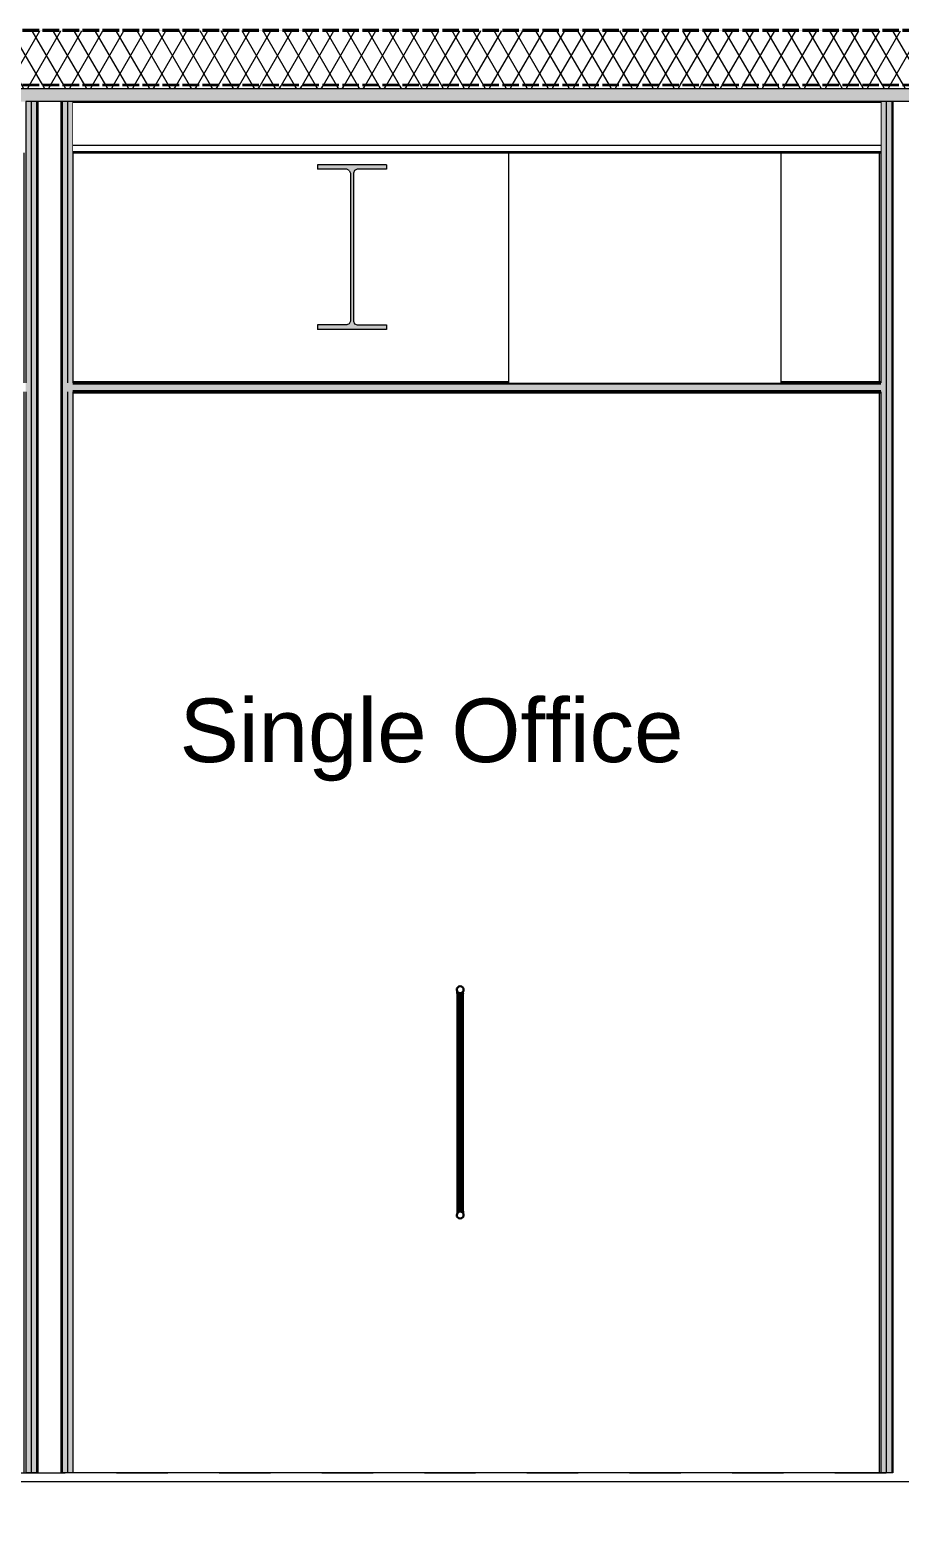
# Model space of a CAD drawing. Header units: millimetres. Extents: x -48147 to 1417267, y -496296 to 18123.
# Drawn here: x 1398911 to 1401304, y -479285 to -475152 of the extents above; entities that cross this region are included whole.
import ezdxf

# ---------------------------------------------------------------- set-up
doc = ezdxf.new("R2010")
doc.units = ezdxf.units.MM
doc.header["$MEASUREMENT"] = 0
for name, pattern in [('Dashed', [2822.222233, 1411.111116, -1411.111116]), ('Hidden Line', [55, 45, -10]), ('Wipeout_Contour', [1000, 0, -1000])]:
    doc.linetypes.add(name, pattern=pattern)
for name, color, linetype, lineweight, true_color in [('0_Pen_No__105', 7, 'Continuous', 15, 0xa6a6a6), ('New_A-20-M_Ceiling_Pen_No__107', 7, 'Continuous', 15, 0xa6a6a6), ('New_A-20-M_Ceiling_Pen_No__29', 7, 'Continuous', 50, 0x2a2a2a), ('New_A-20-M_Roof_Pen_No__149', 7, 'Continuous', 0, 0x2a2a2a), ('New_A-20-M_Roof_Pen_No__162', 7, 'Continuous', 0, 0xe47200), ('New_A-20-M_Roof_Pen_No__81', 7, 'Continuous', 20, 0x6a6a6a), ('New_A-25-M_Wall_Int_Pen_No__107', 7, 'Continuous', 15, 0xa6a6a6), ('New_ArchiCAD Doors_Pen_No__43', 7, 'Continuous', 30, 0x444444)]:
    doc.layers.add(name, color=color, linetype=linetype, lineweight=lineweight, true_color=true_color)
for name, color, linetype in [('A-25-M_Wall_Int', 7, 'Continuous'), ('New_A-20-M_Ceiling', 7, 'Continuous'), ('New_A-20-M_Floor_Slab', 7, 'Continuous'), ('New_A-20-M_Roof', 7, 'Continuous'), ('New_A-25-M_Wall_Int', 7, 'Continuous'), ('New_ArchiCAD Doors', 7, 'Continuous'), ('S-280-M_STRUCT_FRAME.IFC Import', 7, 'Continuous')]:
    doc.layers.add(name, color=color, linetype=linetype)
for name, color, linetype, lineweight in [('A-25-M_Wall_Int_Pen_No__87', 8, 'Continuous', 20), ('A-95-P_Text_1_50_GA_Pen_No__1', 7, 'Continuous', 13), ('New_A-20-M_Floor_Slab_Pen_No__4', 7, 'Continuous', 20), ('New_A-20-M_Roof_Pen_No__195', 7, 'Continuous', 35), ('New_A-20-M_Roof_Pen_No__4', 7, 'Continuous', 20), ('New_A-20-M_Roof_Pen_No__85', 8, 'Continuous', 20), ('New_A-25-M_Wall_Int_Pen_No__1', 7, 'Continuous', 13), ('New_A-25-M_Wall_Int_Pen_No__87', 8, 'Continuous', 20), ('New_ArchiCAD Doors_Pen_No__93', 8, 'Continuous', 13), ('S-280-M_STRUCT_FRAME.IFC Import_Pen_No__1', 7, 'Continuous', 13), ('S-280-M_STRUCT_FRAME.IFC Import_Pen_No__160', 5, 'Continuous', 200), ('S-280-M_STRUCT_FRAME.IFC Import_Pen_No__90', 8, 'Continuous', 20)]:
    doc.layers.add(name, color=color, linetype=linetype, lineweight=lineweight)
doc.styles.add('GENERATED_STYLE_2', font='')
doc.styles.get('GENERATED_STYLE_2').set_extended_font_data('Swis721 BT')
pattern_1 = [(60, (1376122.47, -491272.82), (-43.30127, 25), []), (120, (1376122.47, -491272.82), (43.30127, 25), [])]

# ---------------------------------------------------------------- blocks, each defined once
blk = doc.blocks.new('Section Elem_46_2', base_point=(1376122.5, -491272.8))
at = {"color": 254, "linetype": 'Wipeout_Contour', "lineweight": 0, "ltscale": 5918794.102685403}
blk.add_wipeout([(1400977.3, -475490), (1400977.3, -476122.8), (1401247.4, -476122.8), (1401247.4, -475490)], dxfattribs=at).dxf.layer = 'New_A-25-M_Wall_Int'
blk = doc.blocks.new('Section Elem_47_2', base_point=(1376122.5, -491272.8))
at = {"layer": 'New_A-25-M_Wall_Int_Pen_No__107', "linetype": 'Continuous', "lineweight": 0, "true_color": 0x535353}
blk.add_hatch(color=251, dxfattribs=at).paths.add_polyline_path([(1401348.2, -479122.8), (1401351.2, -479122.8), (1401351.2, -475349.3), (1401348.2, -475349.3)])
at = {"layer": 'New_A-25-M_Wall_Int_Pen_No__107', "linetype": 'Continuous'}
for points in [[(1401351.2, -479122.8), (1401366.2, -479122.8), (1401366.2, -475349.3), (1401351.2, -475349.3)], [(1401366.2, -479122.8), (1401381.2, -479122.8), (1401381.2, -475349.3), (1401366.2, -475349.3)]]:
    blk.add_hatch(color=256, dxfattribs=at).paths.add_polyline_path(points)
at = {"layer": 'New_A-25-M_Wall_Int_Pen_No__1', "linetype": 'Continuous'}
for p, q in [((1401381.2, -475349.3), (1401381.2, -476122.8)), ((1401381.2, -476147.8), (1401381.2, -479122.8))]:
    blk.add_line(p, q, dxfattribs=at)
at = {"color": 254, "linetype": 'Wipeout_Contour', "lineweight": 0, "ltscale": 5919312.700636379}
blk.add_wipeout([(1401247.4, -475490), (1401247.4, -476122.8), (1401251.2, -476122.8), (1401251.2, -475490)], dxfattribs=at).dxf.layer = 'New_A-25-M_Wall_Int'
at = {"color": 254, "linetype": 'Wipeout_Contour', "lineweight": 0, "ltscale": 5921671.518091189}
blk.add_wipeout([(1401247.4, -479122.8), (1401251.2, -479122.8), (1401251.2, -476147.8), (1401247.4, -476147.8)], dxfattribs=at).dxf.layer = 'New_A-25-M_Wall_Int'
at = {"layer": 'New_A-25-M_Wall_Int_Pen_No__1', "linetype": 'Continuous'}
blk.add_line((1401251.2, -476147.8), (1401251.2, -479122.8), dxfattribs=at)
at = {"layer": 'New_A-25-M_Wall_Int_Pen_No__87', "linetype": 'Continuous'}
blk.add_line((1401247.4, -479122.8), (1401247.4, -476147.8), dxfattribs=at)
at = {"color": 254, "linetype": 'Wipeout_Contour', "lineweight": 0, "ltscale": 13317380.62258671}
blk.add_wipeout([(1401251, -475469), (1401251.1, -475469), (1401251.1, -475469.1), (1401251.1, -475489.1), (1401251.2, -475489.1), (1401251.2, -475349.3), (1401251, -475349.3), (1401251.1, -475434.5), (1401251, -475350.5)], dxfattribs=at).dxf.layer = 'New_A-25-M_Wall_Int'
at = {"color": 254, "linetype": 'Wipeout_Contour', "lineweight": 0, "ltscale": 5921411.263370594}
blk.add_wipeout([(1401284.2, -479122.8), (1401348.2, -479122.8), (1401348.2, -475349.3), (1401284.2, -475349.3)], dxfattribs=at).dxf.layer = 'New_A-25-M_Wall_Int'
at = {"layer": 'New_A-25-M_Wall_Int_Pen_No__107', "linetype": 'Continuous'}
for points in [[(1401251.2, -475349.3), (1401251.2, -479122.8), (1401266.2, -479122.8), (1401266.2, -475349.3)], [(1401266.2, -479122.8), (1401281.2, -479122.8), (1401281.2, -475349.3), (1401266.2, -475349.3)]]:
    blk.add_hatch(color=256, dxfattribs=at).paths.add_polyline_path(points)
at = {"layer": 'New_A-25-M_Wall_Int_Pen_No__107', "linetype": 'Continuous', "lineweight": 0, "true_color": 0x535353}
blk.add_hatch(color=251, dxfattribs=at).paths.add_polyline_path([(1401281.2, -479122.8), (1401284.2, -479122.8), (1401284.2, -475349.3), (1401281.2, -475349.3)])
at = {"layer": 'New_A-25-M_Wall_Int_Pen_No__1', "linetype": 'Continuous'}
for p, q in [((1401251.2, -475349.3), (1401251.2, -476122.8)), ((1401266.2, -475349.3), (1401266.2, -479122.8)), ((1401281.2, -475349.3), (1401281.2, -479122.8)), ((1401284.2, -475349.3), (1401284.2, -479122.8)), ((1401348.2, -475349.3), (1401348.2, -479122.8)), ((1401351.2, -475349.3), (1401351.2, -479122.8)), ((1401366.2, -475349.3), (1401366.2, -479122.8))]:
    blk.add_line(p, q, dxfattribs=at)
at = {"layer": 'New_A-25-M_Wall_Int_Pen_No__87', "linetype": 'Continuous'}
blk.add_line((1401247.4, -476122.8), (1401247.4, -475490), dxfattribs=at)
blk = doc.blocks.new('Section Elem_58_2', base_point=(1376122.5, -491272.8))
at = {"color": 254, "linetype": 'Wipeout_Contour', "lineweight": 0, "ltscale": 7397860.631400831}
blk.add_wipeout([(1386036.1, -479122.8), (1386036.1, -479147.8), (1408945.9, -479147.8), (1409086.9, -479147.8), (1409086.9, -479122.8)], dxfattribs=at).dxf.layer = 'New_A-20-M_Floor_Slab'
at = {"layer": 'New_A-20-M_Floor_Slab_Pen_No__4', "linetype": 'Continuous'}
blk.add_line((1401251.2, -479122.8), (1399029.2, -479122.8), dxfattribs=at)
at = {"layer": 'New_A-20-M_Floor_Slab_Pen_No__4', "linetype": 'Continuous', "flags": 128}
for points in [[(1398932.2, -479122.8), (1398929.2, -479122.8), (1398914.2, -479122.8), (1398899.2, -479122.8)], [(1399029.2, -479122.8), (1399014.2, -479122.8), (1398999.2, -479122.8), (1398996.2, -479122.8)], [(1401284.2, -479122.8), (1401281.2, -479122.8), (1401266.2, -479122.8), (1401251.2, -479122.8)]]:
    blk.add_lwpolyline(points, dxfattribs=at)
at = {"color": 254, "linetype": 'Wipeout_Contour', "lineweight": 0, "ltscale": 5909598.057394184}
blk.add_wipeout([(1386036.1, -479147.8), (1386036.1, -479422.8), (1408945.9, -479422.8), (1408945.9, -479147.8)], dxfattribs=at).dxf.layer = 'New_A-20-M_Floor_Slab'
at = {"layer": 'New_A-20-M_Floor_Slab_Pen_No__4', "linetype": 'Continuous', "flags": 128}
blk.add_lwpolyline([(1409086.9, -479147.8), (1408945.9, -479147.8), (1386036.1, -479147.8)], dxfattribs=at)
blk = doc.blocks.new('Section Elem_117_2', base_point=(1376122.5, -491272.8))
at = {"layer": 'New_A-25-M_Wall_Int_Pen_No__107', "linetype": 'Continuous', "lineweight": 0, "true_color": 0x535353}
blk.add_hatch(color=251, dxfattribs=at).paths.add_polyline_path([(1398996.2, -479122.8), (1398999.2, -479122.8), (1398999.2, -475349.3), (1398996.2, -475349.3)])
at = {"layer": 'New_A-25-M_Wall_Int_Pen_No__107', "linetype": 'Continuous'}
for points in [[(1398999.2, -479122.8), (1399014.2, -479122.8), (1399014.2, -476147.8), (1399014.2, -476122.8), (1399014.2, -475349.3), (1398999.2, -475349.3)], [(1399014.2, -476122.8), (1399029.2, -476122.8), (1399029.2, -475349.3), (1399014.2, -475349.3)], [(1399014.2, -479122.8), (1399029.2, -479122.8), (1399029.2, -476147.8), (1399014.2, -476147.8)]]:
    blk.add_hatch(color=256, dxfattribs=at).paths.add_polyline_path(points)
at = {"layer": 'New_A-25-M_Wall_Int_Pen_No__1', "linetype": 'Continuous'}
for p, q in [((1399029.2, -475349.3), (1399029.2, -476122.8)), ((1399029.2, -476147.8), (1399029.2, -479122.8))]:
    blk.add_line(p, q, dxfattribs=at)
at = {"color": 254, "linetype": 'Wipeout_Contour', "lineweight": 0, "ltscale": 8865405.335891722}
blk.add_wipeout([(1398895.4, -475490), (1398895.4, -476122.8), (1398899.2, -476122.8), (1398899.2, -475489.1), (1398899.1, -475489.1), (1398899.1, -475490)], dxfattribs=at).dxf.layer = 'New_A-25-M_Wall_Int'
at = {"color": 254, "linetype": 'Wipeout_Contour', "lineweight": 0, "ltscale": 5912767.413439132}
blk.add_wipeout([(1398899.2, -476147.8), (1398895.4, -476147.8), (1398895.4, -479122.8), (1398899.2, -479122.8)], dxfattribs=at).dxf.layer = 'New_A-25-M_Wall_Int'
at = {"layer": 'New_A-25-M_Wall_Int_Pen_No__1', "linetype": 'Continuous'}
blk.add_line((1398899.2, -476147.8), (1398899.2, -479122.8), dxfattribs=at)
at = {"layer": 'New_A-25-M_Wall_Int_Pen_No__87', "linetype": 'Continuous'}
for p, q in [((1398895.4, -476122.8), (1398895.4, -475522.8)), ((1398895.4, -479122.8), (1398895.4, -476147.8))]:
    blk.add_line(p, q, dxfattribs=at)
at = {"color": 254, "linetype": 'Wipeout_Contour', "lineweight": 0, "ltscale": 11819851.83790375}
blk.add_wipeout([(1398899, -475469), (1398899.1, -475469), (1398899.1, -475469), (1398899.1, -475486.8), (1398899.2, -475486.8), (1398899.2, -475349.3), (1398899, -475349.3), (1398899, -475350.5)], dxfattribs=at).dxf.layer = 'New_A-25-M_Wall_Int'
at = {"color": 254, "linetype": 'Wipeout_Contour', "lineweight": 0, "ltscale": 5912506.336721849}
blk.add_wipeout([(1398932.2, -479122.8), (1398996.2, -479122.8), (1398996.2, -475349.3), (1398932.2, -475349.3)], dxfattribs=at).dxf.layer = 'New_A-25-M_Wall_Int'
at = {"layer": 'New_A-25-M_Wall_Int_Pen_No__107', "linetype": 'Continuous'}
for points in [[(1398899.2, -475349.3), (1398899.2, -479122.8), (1398914.2, -479122.8), (1398914.2, -475349.3)], [(1398914.2, -479122.8), (1398929.2, -479122.8), (1398929.2, -475349.3), (1398914.2, -475349.3)]]:
    blk.add_hatch(color=256, dxfattribs=at).paths.add_polyline_path(points)
at = {"layer": 'New_A-25-M_Wall_Int_Pen_No__107', "linetype": 'Continuous', "lineweight": 0, "true_color": 0x535353}
blk.add_hatch(color=251, dxfattribs=at).paths.add_polyline_path([(1398929.2, -479122.8), (1398932.2, -479122.8), (1398932.2, -475349.3), (1398929.2, -475349.3)])
at = {"layer": 'New_A-25-M_Wall_Int_Pen_No__1', "linetype": 'Continuous'}
for p, q in [((1398899.2, -475349.3), (1398899.2, -476122.8)), ((1398914.2, -475349.3), (1398914.2, -479122.8)), ((1398929.2, -475349.3), (1398929.2, -479122.8)), ((1398932.2, -475349.3), (1398932.2, -479122.8)), ((1398996.2, -475349.3), (1398996.2, -479122.8)), ((1398999.2, -475349.3), (1398999.2, -479122.8)), ((1399014.2, -475349.3), (1399014.2, -476122.8)), ((1399014.2, -476147.8), (1399014.2, -479122.8))]:
    blk.add_line(p, q, dxfattribs=at)
at = {"layer": 'New_A-25-M_Wall_Int_Pen_No__87', "linetype": 'Continuous'}
blk.add_line((1398895.4, -475522.8), (1398895.4, -475490), dxfattribs=at)
blk = doc.blocks.new('Section Elem_261_2', base_point=(1376122.5, -491272.8))
at = {"layer": 'New_A-20-M_Ceiling_Pen_No__107', "linetype": 'Continuous'}
blk.add_hatch(color=256, dxfattribs=at).paths.add_polyline_path([(1399014.2, -476147.8), (1401251.2, -476147.8), (1401251.2, -476122.8), (1399014.2, -476122.8)])
at = {"layer": 'New_A-20-M_Ceiling_Pen_No__29', "linetype": 'Continuous'}
for p, q in [((1401251.2, -476122.8), (1399029.2, -476122.8)), ((1401251.2, -476147.8), (1399029.2, -476147.8))]:
    blk.add_line(p, q, dxfattribs=at)
blk = doc.blocks.new('*X301', base_point=(1376122.5, -491272.8))
at = {"layer": 'New_A-20-M_Roof_Pen_No__162', "linetype": 'Continuous'}
for points in [[(1399073.3, -475152.2), (1398923.3, -475152.2), (1398923.3, -475154.2), (1399073.3, -475154.2)], [(1399373.3, -475152.2), (1399223.3, -475152.2), (1399223.3, -475154.2), (1399373.3, -475154.2)], [(1399673.3, -475152.2), (1399523.3, -475152.2), (1399523.3, -475154.2), (1399673.3, -475154.2)], [(1399973.3, -475152.2), (1399823.3, -475152.2), (1399823.3, -475154.2), (1399973.3, -475154.2)], [(1400273.3, -475152.2), (1400123.3, -475152.2), (1400123.3, -475154.2), (1400273.3, -475154.2)], [(1400573.3, -475152.2), (1400423.3, -475152.2), (1400423.3, -475154.2), (1400573.3, -475154.2)], [(1400873.3, -475152.2), (1400723.3, -475152.2), (1400723.3, -475154.2), (1400873.3, -475154.2)], [(1401173.3, -475152.2), (1401023.3, -475152.2), (1401023.3, -475154.2), (1401173.3, -475154.2)]]:
    blk.add_hatch(color=256, dxfattribs=at).paths.add_polyline_path(points)
blk = doc.blocks.new('Section Elem_273_2', base_point=(1376122.5, -491272.8))
at = {"layer": 'New_A-20-M_Roof_Pen_No__4', "linetype": 'Continuous'}
blk.add_line((1401251.2, -475349.3), (1399029.2, -475349.3), dxfattribs=at)
at = {"layer": 'New_A-20-M_Roof_Pen_No__4', "linetype": 'Continuous', "flags": 128}
for points in [[(1399029.2, -475349.3), (1399014.2, -475349.3), (1398999.2, -475349.3), (1398996.2, -475349.3), (1398932.2, -475349.3), (1398929.2, -475349.3), (1398914.2, -475349.3), (1398899.2, -475349.3)], [(1401381.2, -475349.3), (1401366.2, -475349.3), (1401351.2, -475349.3), (1401348.2, -475349.3), (1401284.2, -475349.3), (1401281.2, -475349.3), (1401266.2, -475349.3), (1401251.2, -475349.3)]]:
    blk.add_lwpolyline(points, dxfattribs=at)
at = {"color": 254, "linetype": 'Wipeout_Contour', "lineweight": 0, "ltscale": 5903494.911022261}
blk.add_wipeout([(1408945.9, -475154.2), (1408945.9, -475152.2), (1385633.6, -475152.2), (1385633.6, -475154.2)], dxfattribs=at).dxf.layer = 'New_A-20-M_Roof'
at = {"layer": 'New_A-20-M_Roof'}
blk.add_blockref('*X301', (1376122.5, -491272.8), dxfattribs=at)
at = {"color": 254, "linetype": 'Wipeout_Contour', "lineweight": 0, "ltscale": 5903592.810016843}
blk.add_wipeout([(1408945.9, -475304.3), (1408945.9, -475154.2), (1385633.6, -475154.2), (1385633.6, -475304.3)], dxfattribs=at).dxf.layer = 'New_A-20-M_Roof'
at = {"layer": 'New_A-20-M_Roof_Pen_No__85', "linetype": 'Continuous'}
h = blk.add_hatch(dxfattribs=at)
h.set_pattern_fill('Batt_Insulation_0002', color=256, style=0, pattern_type=2)
h.set_pattern_definition(pattern_1)
h.paths.add_polyline_path([(1408945.9, -475304.3), (1408945.9, -475154.2), (1385633.6, -475154.2), (1385633.6, -475304.3)])
at = {"layer": 'New_A-20-M_Roof_Pen_No__195', "linetype": 'Hidden Line'}
for p, q in [((1408945.9, -475152.2), (1385633.6, -475152.2)), ((1408945.9, -475154.2), (1385633.6, -475154.2))]:
    blk.add_line(p, q, dxfattribs=at)
at = {"color": 254, "linetype": 'Wipeout_Contour', "lineweight": 0, "ltscale": 5903695.862695197}
blk.add_wipeout([(1408945.9, -475314.3), (1408945.9, -475304.3), (1385633.6, -475304.3), (1385633.6, -475314.3)], dxfattribs=at).dxf.layer = 'New_A-20-M_Roof'
at = {"layer": 'New_A-20-M_Roof_Pen_No__81', "linetype": 'Continuous', "lineweight": 0, "true_color": 0x353535}
blk.add_hatch(color=250, dxfattribs=at).paths.add_polyline_path([(1385633.6, -475349.3), (1408945.9, -475349.3), (1408945.9, -475314.3), (1385633.6, -475314.3)])
at = {"layer": 'New_A-20-M_Roof_Pen_No__85', "linetype": 'Continuous'}
h = blk.add_hatch(dxfattribs=at)
h.set_pattern_fill('Batt_Insulation_0002', color=256, style=0, pattern_type=2)
h.set_pattern_definition(pattern_1)
h.paths.add_polyline_path([(1408945.9, -475314.3), (1408945.9, -475304.3), (1385633.6, -475304.3), (1385633.6, -475314.3)])
at = {"layer": 'New_A-20-M_Roof_Pen_No__149', "linetype": 'Continuous'}
blk.add_line((1408945.9, -475314.3), (1385633.6, -475314.3), dxfattribs=at)
at = {"layer": 'New_A-20-M_Roof_Pen_No__195', "linetype": 'Hidden Line'}
blk.add_line((1408945.9, -475304.3), (1385633.6, -475304.3), dxfattribs=at)
blk = doc.blocks.new('Section Elem_427_2', base_point=(1376122.5, -491272.8))
at = {"color": 254, "linetype": 'Wipeout_Contour', "lineweight": 0, "ltscale": 5918254.194058189}
blk.add_wipeout([(1400962.3, -476122.8), (1400977.3, -476122.8), (1400977.3, -475490), (1400962.3, -475490)], dxfattribs=at).dxf.layer = 'A-25-M_Wall_Int'
at = {"layer": 'A-25-M_Wall_Int_Pen_No__87', "linetype": 'Continuous'}
blk.add_line((1400977.3, -476122.8), (1400977.3, -475490), dxfattribs=at)
blk = doc.blocks.new('Section Elem_428_2', base_point=(1376122.5, -491272.8))
at = {"color": 254, "linetype": 'Wipeout_Contour', "lineweight": 0, "ltscale": 5915470.44081034}
blk.add_wipeout([(1400227.3, -475490), (1400227.3, -476122.8), (1400242.3, -476122.8), (1400242.3, -475490)], dxfattribs=at).dxf.layer = 'A-25-M_Wall_Int'
at = {"layer": 'A-25-M_Wall_Int_Pen_No__87', "linetype": 'Continuous'}
blk.add_line((1400227.3, -475490), (1400227.3, -476122.8), dxfattribs=at)
blk = doc.blocks.new('Section Elem_429_2', base_point=(1376122.5, -491272.8))
at = {"color": 254, "linetype": 'Wipeout_Contour', "lineweight": 0, "ltscale": 5916862.316745756}
blk.add_wipeout([(1400242.3, -475490), (1400242.3, -476122.8), (1400962.3, -476122.8), (1400962.3, -475490)], dxfattribs=at).dxf.layer = 'A-25-M_Wall_Int'
blk = doc.blocks.new('Section Elem_563_2', base_point=(1376122.5, -491272.8))
at = {"layer": 'S-280-M_STRUCT_FRAME.IFC Import_Pen_No__160', "linetype": 'Continuous', "lineweight": 0, "true_color": 0x00007f}
blk.add_hatch(color=176, dxfattribs=at).paths.add_polyline_path([(1399891.5, -475976.2), (1399891.5, -475963.5), (1399811, -475963.5), (1399803.8, -475960.5), (1399800.8, -475953.3), (1399800.8, -475545.7), (1399803.8, -475538.5), (1399811, -475535.5), (1399891.5, -475535.5), (1399891.5, -475522.8), (1399701.6, -475522.8), (1399701.6, -475535.5), (1399782.1, -475535.5), (1399789.3, -475538.5), (1399792.3, -475545.7), (1399792.3, -475953.3), (1399789.3, -475960.5), (1399782.1, -475963.5), (1399701.6, -475963.5), (1399701.6, -475976.2)])
at = {"layer": 'S-280-M_STRUCT_FRAME.IFC Import_Pen_No__1', "linetype": 'Continuous'}
for p, q in [((1399701.6, -475522.8), (1399701.6, -475535.5)), ((1399891.5, -475522.8), (1399701.6, -475522.8)), ((1399891.5, -475522.8), (1399891.5, -475535.5)), ((1399701.6, -475963.5), (1399701.6, -475976.2)), ((1399891.5, -475963.5), (1399891.5, -475976.2)), ((1399891.5, -475976.2), (1399701.6, -475976.2))]:
    blk.add_line(p, q, dxfattribs=at)
at = {"layer": 'S-280-M_STRUCT_FRAME.IFC Import_Pen_No__1', "linetype": 'Continuous', "flags": 128}
for points in [[(1399789.3, -475538.5), (1399782.1, -475535.5), (1399701.6, -475535.5)], [(1399789.3, -475538.5), (1399792.3, -475545.7), (1399792.3, -475953.3), (1399789.3, -475960.5)], [(1399803.8, -475538.5), (1399800.8, -475545.7), (1399800.8, -475953.3), (1399803.8, -475960.5)], [(1399891.5, -475535.5), (1399811, -475535.5), (1399803.8, -475538.5)], [(1399789.3, -475960.5), (1399782.1, -475963.5), (1399701.6, -475963.5)], [(1399803.8, -475960.5), (1399811, -475963.5), (1399891.5, -475963.5)]]:
    blk.add_lwpolyline(points, dxfattribs=at)
blk = doc.blocks.new('Section Elem_780_2', base_point=(1376122.5, -491272.8))
at = {"color": 254, "linetype": 'Wipeout_Contour', "lineweight": 0, "ltscale": 5914524.462418006}
blk.add_wipeout([(1401251, -475349.3), (1399029.2, -475349.3), (1399029.2, -475350.5), (1401251, -475350.5)], dxfattribs=at).dxf.layer = 'S-280-M_STRUCT_FRAME.IFC Import'
at = {"color": 254, "linetype": 'Wipeout_Contour', "lineweight": 0, "ltscale": 5914704.281116104}
blk.add_wipeout([(1401251.2, -475489.1), (1399029.2, -475489.1), (1399029.2, -475490), (1401251.2, -475490)], dxfattribs=at).dxf.layer = 'S-280-M_STRUCT_FRAME.IFC Import'
at = {"color": 254, "linetype": 'Wipeout_Contour', "lineweight": 0, "ltscale": 5914702.069537136}
blk.add_wipeout([(1401251.1, -475486.8), (1399029.2, -475486.8), (1399029.2, -475489.1), (1401251.1, -475489.1)], dxfattribs=at).dxf.layer = 'S-280-M_STRUCT_FRAME.IFC Import'
at = {"color": 254, "linetype": 'Wipeout_Contour', "lineweight": 0, "ltscale": 5914601.449011551}
blk.add_wipeout([(1399029.2, -475350.5), (1399029.2, -475469), (1401251, -475469), (1401251, -475350.5)], dxfattribs=at).dxf.layer = 'S-280-M_STRUCT_FRAME.IFC Import'
at = {"layer": 'S-280-M_STRUCT_FRAME.IFC Import_Pen_No__90', "linetype": 'Continuous'}
blk.add_line((1399029.2, -475350.5), (1401251, -475350.5), dxfattribs=at)
at = {"color": 254, "linetype": 'Wipeout_Contour', "lineweight": 0, "ltscale": 7394409.965222339}
blk.add_wipeout([(1399029.2, -475486.8), (1401251.1, -475486.8), (1401251.1, -475469.1), (1401251.1, -475469), (1399029.2, -475469)], dxfattribs=at).dxf.layer = 'S-280-M_STRUCT_FRAME.IFC Import'
at = {"layer": 'S-280-M_STRUCT_FRAME.IFC Import_Pen_No__90', "linetype": 'Continuous'}
for p, q in [((1399029.2, -475469), (1401251.1, -475469)), ((1399029.2, -475469), (1401251.1, -475469)), ((1399029.2, -475486.8), (1401251.1, -475486.8)), ((1399029.2, -475490), (1401251.1, -475490))]:
    blk.add_line(p, q, dxfattribs=at)
blk = doc.blocks.new('Section Elem_782_2', base_point=(1376122.5, -491272.8))
at = {"color": 254, "linetype": 'Wipeout_Contour', "lineweight": 0, "ltscale": 5918294.833852259}
blk.add_wipeout([(1400094.2, -478403.8), (1400098, -478404.6), (1400098, -478401.6), (1400094.2, -478401.4)], dxfattribs=at).dxf.layer = 'New_ArchiCAD Doors'
at = {"color": 254, "linetype": 'Wipeout_Contour', "lineweight": 0, "ltscale": 5918309.181227421}
blk.add_wipeout([(1400098, -478404.6), (1400101.1, -478406.8), (1400101.1, -478402.1), (1400098, -478401.6)], dxfattribs=at).dxf.layer = 'New_ArchiCAD Doors'
at = {"color": 254, "linetype": 'Wipeout_Contour', "lineweight": 0, "ltscale": 5918328.667971877}
blk.add_wipeout([(1400103.2, -478410), (1400103.7, -478413.8), (1400103.7, -478403.6), (1400103.2, -478402.8)], dxfattribs=at).dxf.layer = 'New_ArchiCAD Doors'
at = {"color": 254, "linetype": 'Wipeout_Contour', "lineweight": 0, "ltscale": 5918320.979895312}
blk.add_wipeout([(1400101.1, -478406.8), (1400103.2, -478410), (1400103.2, -478402.8), (1400101.1, -478402.1)], dxfattribs=at).dxf.layer = 'New_ArchiCAD Doors'
at = {"color": 254, "linetype": 'Wipeout_Contour', "lineweight": 0, "ltscale": 5918268.616811855}
blk.add_wipeout([(1400087.5, -478406.7), (1400090.3, -478404.7), (1400090.3, -478401.6), (1400087.5, -478402.1)], dxfattribs=at).dxf.layer = 'New_ArchiCAD Doors'
at = {"color": 254, "linetype": 'Wipeout_Contour', "lineweight": 0, "ltscale": 5918258.948646384}
blk.add_wipeout([(1400084.8, -478413.1), (1400085.5, -478409.5), (1400085.5, -478402.7), (1400084.8, -478403.5)], dxfattribs=at).dxf.layer = 'New_ArchiCAD Doors'
at = {"color": 254, "linetype": 'Wipeout_Contour', "lineweight": 0, "ltscale": 5918280.192491489}
blk.add_wipeout([(1400094.2, -478403.8), (1400094.2, -478401.4), (1400090.3, -478401.6), (1400090.3, -478404.7)], dxfattribs=at).dxf.layer = 'New_ArchiCAD Doors'
at = {"color": 254, "linetype": 'Wipeout_Contour', "lineweight": 0, "ltscale": 5917893.030868157}
blk.add_wipeout([(1400090.3, -478401.6), (1400094.2, -478401.4), (1400094.2, -477805.2), (1400090.3, -477805)], dxfattribs=at).dxf.layer = 'New_ArchiCAD Doors'
at = {"color": 254, "linetype": 'Wipeout_Contour', "lineweight": 0, "ltscale": 5917907.696387023}
blk.add_wipeout([(1400094.2, -478401.4), (1400098, -478401.6), (1400098, -477805), (1400094.2, -477805.2)], dxfattribs=at).dxf.layer = 'New_ArchiCAD Doors'
at = {"color": 254, "linetype": 'Wipeout_Contour', "lineweight": 0, "ltscale": 5917920.915076797}
blk.add_wipeout([(1400098, -478401.6), (1400101.1, -478402.1), (1400101.1, -477804.6), (1400098, -477805)], dxfattribs=at).dxf.layer = 'New_ArchiCAD Doors'
at = {"color": 254, "linetype": 'Wipeout_Contour', "lineweight": 0, "ltscale": 5917935.478126314}
blk.add_wipeout([(1400103.2, -478402.8), (1400103.7, -478403.6), (1400103.7, -477803), (1400103.2, -477803.8)], dxfattribs=at).dxf.layer = 'New_ArchiCAD Doors'
at = {"color": 254, "linetype": 'Wipeout_Contour', "lineweight": 0, "ltscale": 5917930.580285056}
blk.add_wipeout([(1400101.1, -478402.1), (1400103.2, -478402.8), (1400103.2, -477803.8), (1400101.1, -477804.6)], dxfattribs=at).dxf.layer = 'New_ArchiCAD Doors'
at = {"color": 254, "linetype": 'Wipeout_Contour', "lineweight": 0, "ltscale": 5917880.364223564}
blk.add_wipeout([(1400087.5, -478402.1), (1400090.3, -478401.6), (1400090.3, -477805), (1400087.5, -477804.6)], dxfattribs=at).dxf.layer = 'New_ArchiCAD Doors'
at = {"color": 254, "linetype": 'Wipeout_Contour', "lineweight": 0, "ltscale": 5917505.870908322}
blk.add_wipeout([(1400094.2, -477802.8), (1400090.3, -477802), (1400090.3, -477805), (1400094.2, -477805.2)], dxfattribs=at).dxf.layer = 'New_ArchiCAD Doors'
at = {"color": 254, "linetype": 'Wipeout_Contour', "lineweight": 0, "ltscale": 5918261.529413047}
blk.add_wipeout([(1400085.5, -478409.5), (1400087.5, -478406.7), (1400087.5, -478402.1), (1400085.5, -478402.7)], dxfattribs=at).dxf.layer = 'New_ArchiCAD Doors'
at = {"color": 254, "linetype": 'Wipeout_Contour', "lineweight": 0, "ltscale": 5917520.560570192}
blk.add_wipeout([(1400094.2, -477805.2), (1400098, -477805), (1400098, -477802), (1400094.2, -477802.8)], dxfattribs=at).dxf.layer = 'New_ArchiCAD Doors'
at = {"color": 254, "linetype": 'Wipeout_Contour', "lineweight": 0, "ltscale": 5917532.65137345}
blk.add_wipeout([(1400101.1, -477799.8), (1400098, -477802), (1400098, -477805), (1400101.1, -477804.6)], dxfattribs=at).dxf.layer = 'New_ArchiCAD Doors'
at = {"color": 254, "linetype": 'Wipeout_Contour', "lineweight": 0, "ltscale": 5917540.18467827}
blk.add_wipeout([(1400101.1, -477799.8), (1400101.1, -477804.6), (1400103.2, -477803.8), (1400103.2, -477796.6)], dxfattribs=at).dxf.layer = 'New_ArchiCAD Doors'
at = {"color": 254, "linetype": 'Wipeout_Contour', "lineweight": 0, "ltscale": 5917542.294348008}
blk.add_wipeout([(1400103.2, -477803.8), (1400103.7, -477803), (1400103.7, -477792.8), (1400103.2, -477796.6)], dxfattribs=at).dxf.layer = 'New_ArchiCAD Doors'
at = {"color": 254, "linetype": 'Wipeout_Contour', "lineweight": 0, "ltscale": 5917871.361477293}
blk.add_wipeout([(1400085.5, -478402.7), (1400087.5, -478402.1), (1400087.5, -477804.6), (1400085.5, -477804)], dxfattribs=at).dxf.layer = 'New_ArchiCAD Doors'
at = {"color": 254, "linetype": 'Wipeout_Contour', "lineweight": 0, "ltscale": 5917492.114073336}
blk.add_wipeout([(1400090.3, -477805), (1400090.3, -477802), (1400087.5, -477800), (1400087.5, -477804.6)], dxfattribs=at).dxf.layer = 'New_ArchiCAD Doors'
at = {"color": 254, "linetype": 'Wipeout_Contour', "lineweight": 0, "ltscale": 5917866.211170475}
blk.add_wipeout([(1400084.8, -478403.5), (1400085.5, -478402.7), (1400085.5, -477804), (1400084.8, -477803.2)], dxfattribs=at).dxf.layer = 'New_ArchiCAD Doors'
at = {"color": 254, "linetype": 'Wipeout_Contour', "lineweight": 0, "ltscale": 5917481.197374424}
blk.add_wipeout([(1400085.5, -477804), (1400087.5, -477804.6), (1400087.5, -477800), (1400085.5, -477797.1)], dxfattribs=at).dxf.layer = 'New_ArchiCAD Doors'
at = {"color": 254, "linetype": 'Wipeout_Contour', "lineweight": 0, "ltscale": 23673205.16356374}
blk.add_wipeout([(1400097.7, -478422.2), (1400100.8, -478420.2), (1400103, -478417.1), (1400103.7, -478413.8), (1400103.2, -478410), (1400101.1, -478406.8), (1400098, -478404.6), (1400094.2, -478403.8), (1400090.3, -478404.7), (1400087.5, -478406.7), (1400085.5, -478409.5), (1400084.8, -478413.1), (1400085.4, -478416.8), (1400087.4, -478419.9), (1400090.5, -478422), (1400094.1, -478422.8)], dxfattribs=at).dxf.layer = 'New_ArchiCAD Doors'
at = {"layer": 'New_ArchiCAD Doors_Pen_No__43', "linetype": 'Continuous', "flags": 128}
blk.add_lwpolyline([(1400085.4, -478416.8), (1400087.4, -478419.9), (1400090.5, -478422), (1400094.1, -478422.8), (1400097.7, -478422.2), (1400100.8, -478420.2), (1400103, -478417.1), (1400103.7, -478413.8), (1400103.2, -478410), (1400101.1, -478406.8), (1400098, -478404.6), (1400094.2, -478403.8), (1400090.3, -478404.7), (1400087.5, -478406.7), (1400085.5, -478409.5), (1400084.8, -478413.1)], close=True, dxfattribs=at)
at = {"layer": 'New_ArchiCAD Doors_Pen_No__93', "linetype": 'Continuous'}
for p, q in [((1400085.5, -478402.7), (1400084.8, -478403.5)), ((1400084.8, -478403.5), (1400084.8, -478413.1)), ((1400087.5, -478402.1), (1400085.5, -478402.7)), ((1400085.5, -478402.7), (1400085.5, -478409.5)), ((1400090.3, -478401.6), (1400087.5, -478402.1)), ((1400087.5, -478402.1), (1400087.5, -478406.7)), ((1400094.2, -478401.4), (1400090.3, -478401.6)), ((1400090.3, -478401.6), (1400090.3, -478404.7)), ((1400094.2, -478401.4), (1400094.2, -478403.8)), ((1400098, -478401.6), (1400094.2, -478401.4)), ((1400098, -478401.6), (1400098, -478404.6)), ((1400101.1, -478402.1), (1400098, -478401.6)), ((1400101.1, -478402.1), (1400101.1, -478406.8)), ((1400103.2, -478402.8), (1400101.1, -478402.1)), ((1400103.2, -478402.8), (1400103.2, -478410)), ((1400103.7, -478403.6), (1400103.2, -478402.8)), ((1400103.7, -478403.6), (1400103.7, -478413.8))]:
    blk.add_line(p, q, dxfattribs=at)
at = {"color": 254, "linetype": 'Wipeout_Contour', "lineweight": 0, "ltscale": 5917473.479422327}
blk.add_wipeout([(1400084.8, -477803.2), (1400085.5, -477804), (1400085.5, -477797.1), (1400084.8, -477793.5)], dxfattribs=at).dxf.layer = 'New_ArchiCAD Doors'
at = {"color": 254, "linetype": 'Wipeout_Contour', "lineweight": 0, "ltscale": 23669998.78951879}
blk.add_wipeout([(1400094.2, -477802.8), (1400098, -477802), (1400101.1, -477799.8), (1400103.2, -477796.6), (1400103.7, -477792.8), (1400103, -477789.5), (1400100.8, -477786.5), (1400097.7, -477784.5), (1400094.1, -477783.8), (1400090.5, -477784.6), (1400087.4, -477786.7), (1400085.4, -477789.8), (1400084.8, -477793.5), (1400085.5, -477797.1), (1400087.5, -477800), (1400090.3, -477802)], dxfattribs=at).dxf.layer = 'New_ArchiCAD Doors'
at = {"layer": 'New_ArchiCAD Doors_Pen_No__43', "linetype": 'Continuous', "flags": 128}
blk.add_lwpolyline([(1400084.8, -477793.5), (1400085.5, -477797.1), (1400087.5, -477800), (1400090.3, -477802), (1400094.2, -477802.8), (1400098, -477802), (1400101.1, -477799.8), (1400103.2, -477796.6), (1400103.7, -477792.8), (1400103, -477789.5), (1400100.8, -477786.5), (1400097.7, -477784.5), (1400094.1, -477783.8), (1400090.5, -477784.6), (1400087.4, -477786.7), (1400085.4, -477789.8)], close=True, dxfattribs=at)
at = {"layer": 'New_ArchiCAD Doors_Pen_No__93', "linetype": 'Continuous'}
for p, q in [((1400084.8, -477803.2), (1400084.8, -477793.5)), ((1400084.8, -477803.2), (1400084.8, -478403.5)), ((1400085.5, -477804), (1400084.8, -477803.2)), ((1400085.5, -477804), (1400085.5, -477797.1)), ((1400087.5, -477804.6), (1400085.5, -477804)), ((1400085.5, -477804), (1400085.5, -478402.7)), ((1400087.5, -477804.6), (1400087.5, -477800)), ((1400087.5, -478402.1), (1400087.5, -477804.6)), ((1400090.3, -477805), (1400087.5, -477804.6)), ((1400090.3, -477805), (1400090.3, -477802)), ((1400090.3, -478401.6), (1400090.3, -477805)), ((1400094.2, -477805.2), (1400090.3, -477805)), ((1400094.2, -477805.2), (1400094.2, -477802.8)), ((1400098, -477805), (1400094.2, -477805.2)), ((1400094.2, -478401.4), (1400094.2, -477805.2)), ((1400098, -477805), (1400098, -477802)), ((1400101.1, -477804.6), (1400098, -477805)), ((1400098, -478401.6), (1400098, -477805)), ((1400101.1, -477804.6), (1400101.1, -477799.8)), ((1400103.2, -477803.8), (1400101.1, -477804.6)), ((1400101.1, -478402.1), (1400101.1, -477804.6)), ((1400103.2, -477803.8), (1400103.2, -477796.6)), ((1400103.7, -477803), (1400103.2, -477803.8)), ((1400103.2, -478402.8), (1400103.2, -477803.8)), ((1400103.7, -477803), (1400103.7, -477792.8)), ((1400103.7, -478403.6), (1400103.7, -477803))]:
    blk.add_line(p, q, dxfattribs=at)
blk = doc.blocks.new('S-25 Building Section_STORY_MARKER', base_point=(1376122.5, -491272.8))
at = {"layer": '0_Pen_No__105', "linetype": 'Dashed', "ltscale": 0.1}
blk.add_line((1357662.3, -479122.8), (1413604.9, -479122.8), dxfattribs=at)

msp = doc.modelspace()

# ---------------------------------------------------------------- block references
at = {"layer": 'New_A-25-M_Wall_Int'}
msp.add_blockref('Section Elem_46_2', (1376122.5, -491272.8), dxfattribs=at)

# ---------------------------------------------------------------- next in the draw order: block references
msp.add_blockref('Section Elem_47_2', (1376122.5, -491272.8), dxfattribs=at)
at = {"layer": 'New_ArchiCAD Doors'}
msp.add_blockref('Section Elem_782_2', (1376122.5, -491272.8), dxfattribs=at)
at = {"layer": 'S-280-M_STRUCT_FRAME.IFC Import'}
msp.add_blockref('Section Elem_563_2', (1376122.5, -491272.8), dxfattribs=at)

# ---------------------------------------------------------------- next in the draw order: texts
at = {"layer": 'A-95-P_Text_1_50_GA_Pen_No__1', "linetype": 'Continuous', "insert": (1400015.4, -476991.9), "char_height": 175, "attachment_point": 2, "style": 'GENERATED_STYLE_2'}
msp.add_mtext('\\A1;{\\fSwis721 BT|b0|i0|c0|p34;Single Office}', dxfattribs=at)

# ---------------------------------------------------------------- next in the draw order: block references
at = {"layer": 'New_A-20-M_Floor_Slab'}
msp.add_blockref('Section Elem_58_2', (1376122.5, -491272.8), dxfattribs=at)

# ---------------------------------------------------------------- next in the draw order: block references
at = {"layer": 'New_A-25-M_Wall_Int'}
msp.add_blockref('Section Elem_117_2', (1376122.5, -491272.8), dxfattribs=at)

# ---------------------------------------------------------------- next in the draw order: block references
at = {"layer": 'New_A-20-M_Ceiling'}
msp.add_blockref('Section Elem_261_2', (1376122.5, -491272.8), dxfattribs=at)
at = {"layer": 'New_A-20-M_Roof'}
msp.add_blockref('Section Elem_273_2', (1376122.5, -491272.8), dxfattribs=at)

# ---------------------------------------------------------------- next in the draw order: block references
at = {"layer": 'A-25-M_Wall_Int'}
for name in ['Section Elem_428_2', 'Section Elem_427_2']:
    msp.add_blockref(name, (1376122.5, -491272.8), dxfattribs=at)

# ---------------------------------------------------------------- next in the draw order: block references
msp.add_blockref('Section Elem_429_2', (1376122.5, -491272.8), dxfattribs=at)

# ---------------------------------------------------------------- next in the draw order: block references
at = {"layer": 'S-280-M_STRUCT_FRAME.IFC Import'}
msp.add_blockref('Section Elem_780_2', (1376122.5, -491272.8), dxfattribs=at)

# ---------------------------------------------------------------- next in the draw order: block references
at = {"linetype": 'Continuous', "lineweight": 0}
msp.add_blockref('S-25 Building Section_STORY_MARKER', (1376122.5, -491272.8), dxfattribs=at)

doc.saveas('drawing.dxf')
